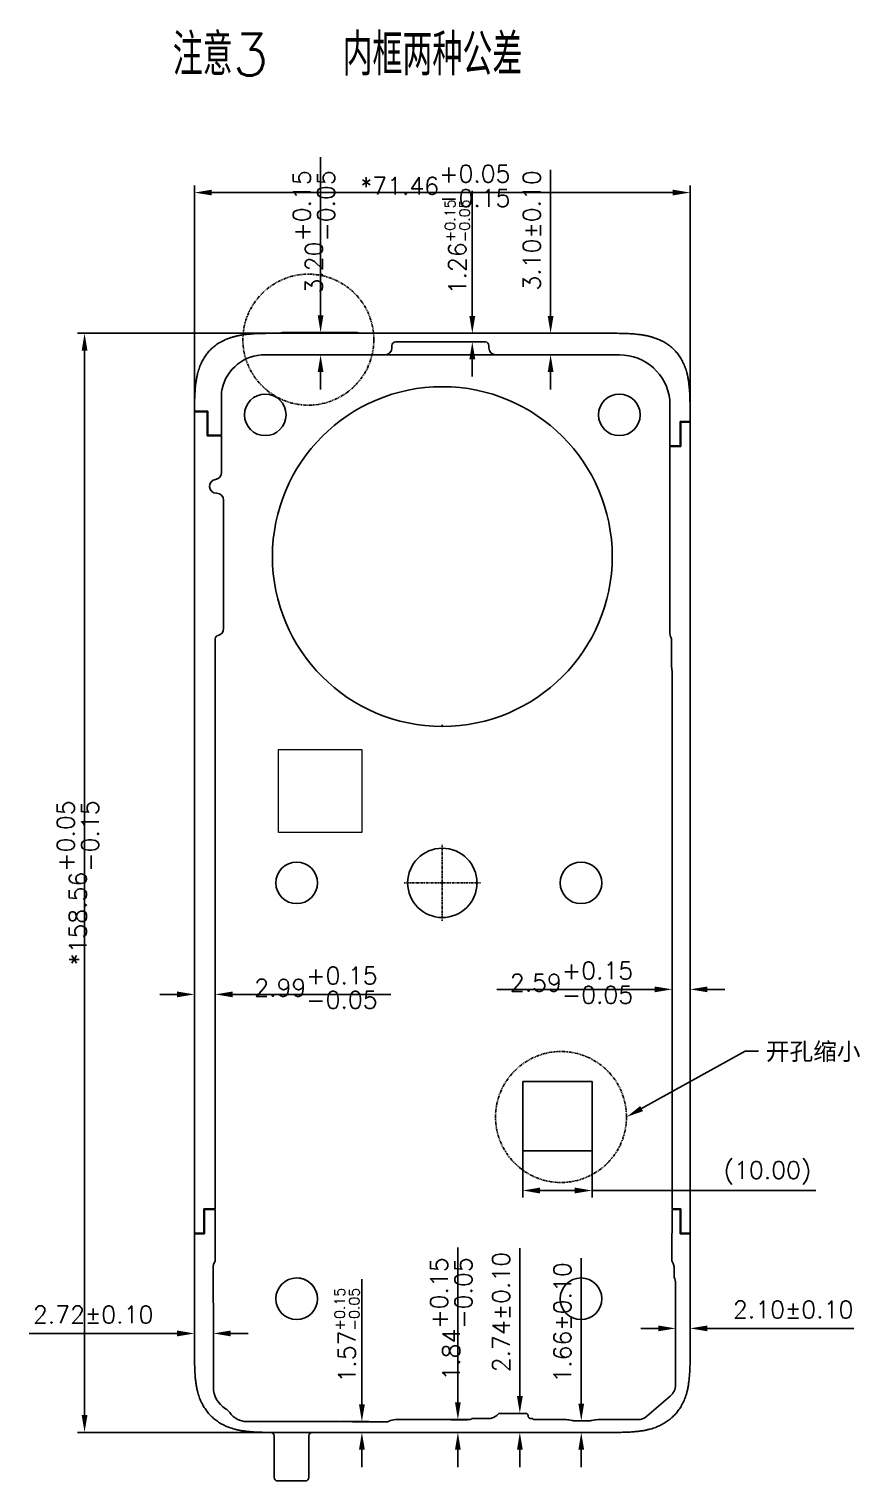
# Model space of a CAD drawing. Header units: inches. Extents: x 21648 to 23685, y -12414 to -11117.
# Drawn here: x 23197.3 to 23317.1, y -11502.9 to -11293.5 of the extents above; entities that cross this region are included whole.
import ezdxf

# ---------------------------------------------------------------- set-up
doc = ezdxf.new("R2010")
doc.units = ezdxf.units.IN
doc.linetypes.add('CENTER', pattern=[0.6, 0.375, -0.075, 0.075, -0.075])
doc.linetypes.add('PHANTOM', pattern=[0.8, 0.45, -0.05, 0.1, -0.05, 0.1, -0.05])
for name, color, linetype in [('DEFAULT_3', 7, 'PHANTOM'), ('QT-AC169-BATT-COCENTERLINE！中心线层', 7, 'Continuous'), ('QT-AC169-BATT-COVER-ADHDIM！尺寸线层', 7, 'Continuous'), ('QT-AC169-BATT-COVER-ADHTEXT！文字层', 7, 'Continuous'), ('QT-AC169-BATT-COVESOLIDLINE！实线层', 7, 'Continuous')]:
    doc.layers.add(name, color=color, linetype=linetype)
doc.styles.get("Standard").update_dxf_attribs({"font": 'txt.shx', "bigfont": 'gbcbig.shx'})
doc.dimstyles.new('DIMSTYLE_5', dxfattribs={"dimtxt": 2.5, "dimasz": 2.5, "dimexe": 1, "dimexo": 0.1, "dimtad": 1, "dimzin": 0, "dimdsep": 46, "dimtxsty": 'Standard', "dimcen": 0.09, "dimadec": 3, "dimazin": 0, "dimtol": 1, "dimtp": 0.1, "dimtm": 0.1, "dimtfac": 1, "dimtofl": 0, "dimtmove": 0, "dimatfit": 3, "dimfxl": 0, "dimtolj": 1, "dimtzin": 0, "dimarcsym": 0})
doc.dimstyles.new('DIMSTYLE_6', dxfattribs={"dimtxt": 2.5, "dimasz": 2.5, "dimexe": 1, "dimexo": 0.1, "dimtad": 1, "dimzin": 0, "dimdsep": 46, "dimtxsty": 'Standard', "dimblk": '_FILLED', "dimblk1": '_FILLED', "dimblk2": '_FILLED', "dimcen": 0.09, "dimadec": 3, "dimazin": 0, "dimtp": 0.05, "dimtm": 0.05, "dimtfac": 1, "dimtofl": 0, "dimtmove": 0, "dimatfit": 3, "dimldrblk": '_FILLED', "dimfxl": 0, "dimtolj": 1, "dimtzin": 0, "dimarcsym": 0})
doc.dimstyles.new('DIMSTYLE_7', dxfattribs={"dimtxt": 2.5, "dimasz": 2.5, "dimexe": 1, "dimexo": 0.1, "dimtad": 1, "dimzin": 0, "dimdsep": 46, "dimtxsty": 'Standard', "dimblk": '_FILLED', "dimblk1": '_FILLED', "dimblk2": '_FILLED', "dimcen": 0.09, "dimadec": 3, "dimazin": 0, "dimtol": 1, "dimtp": 0.15, "dimtm": 0.05, "dimtfac": 0.6, "dimtofl": 0, "dimtmove": 0, "dimatfit": 3, "dimldrblk": '_FILLED', "dimfxl": 0, "dimtolj": 1, "dimtzin": 0, "dimarcsym": 0})

# ---------------------------------------------------------------- blocks, each defined once
blk = doc.blocks.new('*D384')
at = {"layer": 'Defpoints', "color": 0, "linetype": 'Continuous'}
for p in [(23292.65, -11317.07), (23221.19, -11348.93), (23292.65, -11348.93)]:
    blk.add_point(p, dxfattribs=at)
at = {"layer": 'QT-AC169-BATT-COVER-ADHDIM！尺寸线层', "color": 0, "linetype": 'Continuous', "lineweight": -2}
for p, q in [((23221.19, -11348.83), (23221.19, -11316.07)), ((23292.65, -11348.83), (23292.65, -11316.07)), ((23223.69, -11317.07), (23290.15, -11317.07))]:
    blk.add_line(p, q, dxfattribs=at)
at = {"layer": 'QT-AC169-BATT-COVER-ADHDIM！尺寸线层', "color": 0, "linetype": 'Continuous'}
for points in [[(23223.69, -11316.65), (23223.69, -11317.48), (23221.19, -11317.07)], [(23290.15, -11316.65), (23290.15, -11317.48), (23292.65, -11317.07)]]:
    blk.add_solid(points, dxfattribs=at)
at = {"layer": 'QT-AC169-BATT-COVER-ADHDIM！尺寸线层', "color": 0, "linetype": 'Continuous', "insert": (23255.93, -11313.11), "char_height": 2.5, "attachment_point": 2, "line_spacing_factor": 0.9}
blk.add_mtext('\\A1;*71.46\\S+0.05^ -0.15;', dxfattribs=at)
blk = doc.blocks.new('*D385')
at = {"layer": 'Defpoints', "color": 0, "linetype": 'Continuous'}
for p in [(23245.18, -11337.37), (23205.34, -11495.93), (23232.76, -11495.93)]:
    blk.add_point(p, dxfattribs=at)
at = {"layer": 'QT-AC169-BATT-COVER-ADHDIM！尺寸线层', "color": 0, "linetype": 'Continuous', "lineweight": -2}
for p, q in [((23245.08, -11337.37), (23204.34, -11337.37)), ((23205.34, -11339.87), (23205.34, -11493.43)), ((23232.66, -11495.93), (23204.34, -11495.93))]:
    blk.add_line(p, q, dxfattribs=at)
at = {"layer": 'QT-AC169-BATT-COVER-ADHDIM！尺寸线层', "color": 0, "linetype": 'Continuous'}
for points in [[(23204.93, -11339.87), (23205.76, -11339.87), (23205.34, -11337.37)], [(23204.93, -11493.43), (23205.76, -11493.43), (23205.34, -11495.93)]]:
    blk.add_solid(points, dxfattribs=at)
at = {"layer": 'QT-AC169-BATT-COVER-ADHDIM！尺寸线层', "color": 0, "linetype": 'Continuous', "insert": (23201.38, -11416.65), "char_height": 2.5, "attachment_point": 2, "rotation": 90, "line_spacing_factor": 0.9}
blk.add_mtext('\\A1;*158.56\\S+0.05^ -0.15;', dxfattribs=at)
blk = doc.blocks.new('*D386')
at = {"layer": 'Defpoints', "color": 0, "linetype": 'Continuous'}
for p in [(23292.65, -11432.01), (23290.06, -11463.68), (23292.65, -11467.18)]:
    blk.add_point(p, dxfattribs=at)
at = {"layer": 'QT-AC169-BATT-COVER-ADHDIM！尺寸线层', "color": 0, "linetype": 'Continuous', "lineweight": -2}
for p, q in [((23290.06, -11463.58), (23290.06, -11431.01)), ((23292.65, -11467.08), (23292.65, -11431.01)), ((23287.56, -11432.01), (23264.77, -11432.01)), ((23295.15, -11432.01), (23297.65, -11432.01))]:
    blk.add_line(p, q, dxfattribs=at)
at = {"layer": 'QT-AC169-BATT-COVER-ADHDIM！尺寸线层', "color": 0, "linetype": 'Continuous'}
for points in [[(23287.56, -11431.6), (23287.56, -11432.43), (23290.06, -11432.01)], [(23295.15, -11431.6), (23295.15, -11432.43), (23292.65, -11432.01)]]:
    blk.add_solid(points, dxfattribs=at)
at = {"layer": 'QT-AC169-BATT-COVER-ADHDIM！尺寸线层', "color": 0, "linetype": 'Continuous', "insert": (23284.44, -11428.06), "char_height": 2.5, "attachment_point": 3, "line_spacing_factor": 0.9}
blk.add_mtext('\\A1;2.59\\S+0.15^ -0.05;', dxfattribs=at)
blk = doc.blocks.new('*D387')
at = {"layer": 'Defpoints', "color": 0, "linetype": 'Continuous'}
for p in [(23221.19, -11432.74), (23224.18, -11463.68), (23221.19, -11467.18)]:
    blk.add_point(p, dxfattribs=at)
at = {"layer": 'QT-AC169-BATT-COVER-ADHDIM！尺寸线层', "color": 0, "linetype": 'Continuous', "lineweight": -2}
for p, q in [((23221.19, -11467.08), (23221.19, -11431.74)), ((23224.18, -11463.58), (23224.18, -11431.74)), ((23218.69, -11432.74), (23216.19, -11432.74)), ((23226.68, -11432.74), (23249.48, -11432.74))]:
    blk.add_line(p, q, dxfattribs=at)
at = {"layer": 'QT-AC169-BATT-COVER-ADHDIM！尺寸线层', "color": 0, "linetype": 'Continuous'}
for points in [[(23218.69, -11432.32), (23218.69, -11433.15), (23221.19, -11432.74)], [(23226.68, -11432.32), (23226.68, -11433.15), (23224.18, -11432.74)]]:
    blk.add_solid(points, dxfattribs=at)
at = {"layer": 'QT-AC169-BATT-COVER-ADHDIM！尺寸线层', "color": 0, "linetype": 'Continuous', "insert": (23229.81, -11428.78), "char_height": 2.5, "attachment_point": 1, "line_spacing_factor": 0.9}
blk.add_mtext('\\A1;2.99\\S+0.15^ -0.05;', dxfattribs=at)
blk = doc.blocks.new('*D388')
at = {"layer": 'Defpoints', "color": 0, "linetype": 'Continuous'}
for p in [(23259.17, -11494.09), (23260.67, -11494.09), (23281.09, -11495.93)]:
    blk.add_point(p, dxfattribs=at)
at = {"layer": 'QT-AC169-BATT-COVER-ADHDIM！尺寸线层', "color": 0, "linetype": 'Continuous', "lineweight": -2}
for p, q in [((23259.17, -11491.59), (23259.17, -11469.26)), ((23260.57, -11494.09), (23258.17, -11494.09)), ((23280.99, -11495.93), (23258.17, -11495.93)), ((23259.17, -11498.43), (23259.17, -11500.93))]:
    blk.add_line(p, q, dxfattribs=at)
at = {"layer": 'QT-AC169-BATT-COVER-ADHDIM！尺寸线层', "color": 0, "linetype": 'Continuous'}
for points in [[(23258.75, -11491.59), (23259.58, -11491.59), (23259.17, -11494.09)], [(23258.75, -11498.43), (23259.58, -11498.43), (23259.17, -11495.93)]]:
    blk.add_solid(points, dxfattribs=at)
at = {"layer": 'QT-AC169-BATT-COVER-ADHDIM！尺寸线层', "color": 0, "linetype": 'Continuous', "insert": (23255.21, -11488.46), "char_height": 2.5, "attachment_point": 1, "rotation": 90, "line_spacing_factor": 0.9}
blk.add_mtext('\\A1;1.84\\S+0.15^ -0.05;', dxfattribs=at)
blk = doc.blocks.new('*D389')
at = {"layer": 'Defpoints', "color": 0, "linetype": 'Continuous'}
for p in [(23239.37, -11337.27), (23244.64, -11337.27), (23231.36, -11340.47)]:
    blk.add_point(p, dxfattribs=at)
at = {"layer": 'QT-AC169-BATT-COVER-ADHDIM！尺寸线层', "color": 0, "linetype": 'Continuous', "lineweight": -2}
for p, q in [((23239.37, -11334.77), (23239.37, -11311.97)), ((23244.54, -11337.27), (23238.37, -11337.27)), ((23231.46, -11340.47), (23240.37, -11340.47)), ((23239.37, -11342.97), (23239.37, -11345.47))]:
    blk.add_line(p, q, dxfattribs=at)
at = {"layer": 'QT-AC169-BATT-COVER-ADHDIM！尺寸线层', "color": 0, "linetype": 'Continuous'}
for points in [[(23238.96, -11334.77), (23239.79, -11334.77), (23239.37, -11337.27)], [(23238.96, -11342.97), (23239.79, -11342.97), (23239.37, -11340.47)]]:
    blk.add_solid(points, dxfattribs=at)
at = {"layer": 'QT-AC169-BATT-COVER-ADHDIM！尺寸线层', "color": 0, "linetype": 'Continuous', "insert": (23235.42, -11331.64), "char_height": 2.5, "attachment_point": 1, "rotation": 90, "line_spacing_factor": 0.9}
blk.add_mtext('\\A1;3.20\\S+0.15^ -0.05;', dxfattribs=at)
blk = doc.blocks.new('_FILLED')
at = {"color": 0, "linetype": 'ByBlock'}
blk.add_solid([(0, 0), (-1, 0.17), (-1, -0.17)], dxfattribs=at)
blk = doc.blocks.new('*D345')
at = {"layer": 'Defpoints', "color": 0, "linetype": 'Continuous'}
for p in [(23268.52, -11450.28), (23278.52, -11450.28), (23278.52, -11461.03)]:
    blk.add_point(p, dxfattribs=at)
at = {"layer": 'QT-AC169-BATT-COVER-ADHDIM！尺寸线层', "color": 0, "linetype": 'Continuous', "lineweight": -2}
for p, q in [((23268.52, -11450.38), (23268.52, -11462.03)), ((23278.52, -11450.38), (23278.52, -11462.03)), ((23271.02, -11461.03), (23276.02, -11461.03)), ((23278.52, -11461.03), (23310.8, -11461.03))]:
    blk.add_line(p, q, dxfattribs=at)
at = {"layer": 'QT-AC169-BATT-COVER-ADHDIM！尺寸线层', "color": 0, "linetype": 'Continuous', "lineweight": -2, "xscale": 2.5, "yscale": 2.5, "zscale": 2.5, "rotation": 180}
blk.add_blockref('_FILLED', (23268.52, -11461.03), dxfattribs=at)
at = {"layer": 'QT-AC169-BATT-COVER-ADHDIM！尺寸线层', "color": 0, "linetype": 'Continuous', "lineweight": -2, "xscale": 2.5, "yscale": 2.5, "zscale": 2.5}
blk.add_blockref('_FILLED', (23278.52, -11461.03), dxfattribs=at)
at = {"layer": 'QT-AC169-BATT-COVER-ADHDIM！尺寸线层', "color": 0, "linetype": 'Continuous', "insert": (23303.81, -11458.5), "char_height": 2.5, "attachment_point": 5}
blk.add_mtext('\\A1;(10.00)', dxfattribs=at)
blk = doc.blocks.new('*D346')
at = {"layer": 'Defpoints', "color": 0, "linetype": 'Continuous'}
for p in [(23268.99, -11493.19), (23268.1, -11495.93), (23281.09, -11495.93)]:
    blk.add_point(p, dxfattribs=at)
at = {"layer": 'QT-AC169-BATT-COVER-ADHDIM！尺寸线层', "color": 0, "linetype": 'Continuous', "lineweight": -2}
for p, q in [((23268.1, -11490.69), (23268.1, -11469.33)), ((23268.89, -11493.19), (23267.1, -11493.19)), ((23280.99, -11495.93), (23267.1, -11495.93)), ((23268.1, -11498.43), (23268.1, -11500.93))]:
    blk.add_line(p, q, dxfattribs=at)
at = {"layer": 'QT-AC169-BATT-COVER-ADHDIM！尺寸线层', "color": 0, "linetype": 'Continuous'}
for points in [[(23267.69, -11490.69), (23268.52, -11490.69), (23268.1, -11493.19)], [(23267.69, -11498.43), (23268.52, -11498.43), (23268.1, -11495.93)]]:
    blk.add_solid(points, dxfattribs=at)
at = {"layer": 'QT-AC169-BATT-COVER-ADHDIM！尺寸线层', "color": 0, "linetype": 'Continuous', "insert": (23264.15, -11487.25), "char_height": 2.5, "attachment_point": 1, "rotation": 90, "line_spacing_factor": 0.9}
blk.add_mtext('\\A1;2.74±0.10', dxfattribs=at)
blk = doc.blocks.new('*D347')
at = {"layer": 'Defpoints', "color": 0, "linetype": 'Continuous'}
for p in [(23242.13, -11494.36), (23232.76, -11495.93), (23245.33, -11495.93)]:
    blk.add_point(p, dxfattribs=at)
at = {"layer": 'QT-AC169-BATT-COVER-ADHDIM！尺寸线层', "color": 0, "linetype": 'Continuous', "lineweight": -2}
for p, q in [((23245.33, -11491.86), (23245.33, -11473.82)), ((23242.23, -11494.36), (23246.33, -11494.36)), ((23232.86, -11495.93), (23246.33, -11495.93)), ((23245.33, -11498.43), (23245.33, -11500.93))]:
    blk.add_line(p, q, dxfattribs=at)
at = {"layer": 'QT-AC169-BATT-COVER-ADHDIM！尺寸线层', "color": 0, "linetype": 'Continuous', "lineweight": -2, "xscale": 2.5, "yscale": 2.5, "zscale": 2.5}
for p, rotation in [((23245.33, -11494.36), 270), ((23245.33, -11495.93), 90)]:
    blk.add_blockref('_FILLED', p, dxfattribs=dict(at, rotation=rotation))
at = {"layer": 'QT-AC169-BATT-COVER-ADHDIM！尺寸线层', "color": 0, "linetype": 'Continuous', "insert": (23241.38, -11488.73), "char_height": 2.5, "attachment_point": 1, "rotation": 90, "line_spacing_factor": 0.9}
blk.add_mtext('\\A1;1.57{\\H1.500000;\\S+0.15^ -0.05;}', dxfattribs=at)
blk = doc.blocks.new('*D348')
at = {"layer": 'Defpoints', "color": 0, "linetype": 'Continuous'}
for p in [(23290.56, -11474.45), (23292.65, -11480.92), (23292.65, -11484.37)]:
    blk.add_point(p, dxfattribs=at)
at = {"layer": 'QT-AC169-BATT-COVER-ADHDIM！尺寸线层', "color": 0, "linetype": 'Continuous', "lineweight": -2}
for p, q in [((23290.56, -11474.55), (23290.56, -11481.92)), ((23292.65, -11484.27), (23292.65, -11479.92)), ((23288.06, -11480.92), (23285.56, -11480.92)), ((23295.15, -11480.92), (23316.27, -11480.92))]:
    blk.add_line(p, q, dxfattribs=at)
at = {"layer": 'QT-AC169-BATT-COVER-ADHDIM！尺寸线层', "color": 0, "linetype": 'Continuous'}
for points in [[(23288.06, -11480.5), (23288.06, -11481.34), (23290.56, -11480.92)], [(23295.15, -11480.5), (23295.15, -11481.34), (23292.65, -11480.92)]]:
    blk.add_solid(points, dxfattribs=at)
at = {"layer": 'QT-AC169-BATT-COVER-ADHDIM！尺寸线层', "color": 0, "linetype": 'Continuous', "insert": (23298.83, -11476.96), "char_height": 2.5, "attachment_point": 1, "line_spacing_factor": 0.9}
blk.add_mtext('\\A1;2.10±0.10', dxfattribs=at)
blk = doc.blocks.new('*D349')
at = {"layer": 'Defpoints', "color": 0, "linetype": 'Continuous'}
for p in [(23223.92, -11479.53), (23221.19, -11481.65), (23221.19, -11484.37)]:
    blk.add_point(p, dxfattribs=at)
at = {"layer": 'QT-AC169-BATT-COVER-ADHDIM！尺寸线层', "color": 0, "linetype": 'Continuous', "lineweight": -2}
for p, q in [((23223.92, -11479.63), (23223.92, -11482.65)), ((23218.69, -11481.65), (23197.34, -11481.65)), ((23221.19, -11484.27), (23221.19, -11480.65)), ((23226.42, -11481.65), (23228.92, -11481.65))]:
    blk.add_line(p, q, dxfattribs=at)
at = {"layer": 'QT-AC169-BATT-COVER-ADHDIM！尺寸线层', "color": 0, "linetype": 'Continuous'}
for points in [[(23218.69, -11481.23), (23218.69, -11482.07), (23221.19, -11481.65)], [(23226.42, -11481.23), (23226.42, -11482.07), (23223.92, -11481.65)]]:
    blk.add_solid(points, dxfattribs=at)
at = {"layer": 'QT-AC169-BATT-COVER-ADHDIM！尺寸线层', "color": 0, "linetype": 'Continuous', "insert": (23215.26, -11477.69), "char_height": 2.5, "attachment_point": 3, "line_spacing_factor": 0.9}
blk.add_mtext('\\A1;2.72±0.10', dxfattribs=at)
blk = doc.blocks.new('*D350')
at = {"layer": 'Defpoints', "color": 0, "linetype": 'Continuous'}
for p in [(23276.13, -11494.27), (23276.96, -11495.93), (23281.09, -11495.93)]:
    blk.add_point(p, dxfattribs=at)
at = {"layer": 'QT-AC169-BATT-COVER-ADHDIM！尺寸线层', "color": 0, "linetype": 'Continuous', "lineweight": -2}
for p, q in [((23276.96, -11491.77), (23276.96, -11470.77)), ((23276.23, -11494.27), (23277.96, -11494.27)), ((23280.99, -11495.93), (23275.96, -11495.93)), ((23276.96, -11498.43), (23276.96, -11500.93))]:
    blk.add_line(p, q, dxfattribs=at)
at = {"layer": 'QT-AC169-BATT-COVER-ADHDIM！尺寸线层', "color": 0, "linetype": 'Continuous'}
for points in [[(23276.54, -11491.77), (23277.37, -11491.77), (23276.96, -11494.27)], [(23276.54, -11498.43), (23277.37, -11498.43), (23276.96, -11495.93)]]:
    blk.add_solid(points, dxfattribs=at)
at = {"layer": 'QT-AC169-BATT-COVER-ADHDIM！尺寸线层', "color": 0, "linetype": 'Continuous', "insert": (23273, -11471.39), "char_height": 2.5, "attachment_point": 3, "rotation": 90, "line_spacing_factor": 0.9}
blk.add_mtext('\\A1;1.66±0.10', dxfattribs=at)
blk = doc.blocks.new('*D351')
at = {"layer": 'Defpoints', "color": 0, "linetype": 'Continuous'}
for p in [(23272.54, -11337.37), (23281.09, -11337.37), (23248.66, -11340.47)]:
    blk.add_point(p, dxfattribs=at)
at = {"layer": 'QT-AC169-BATT-COVER-ADHDIM！尺寸线层', "color": 0, "linetype": 'Continuous', "lineweight": -2}
for p, q in [((23272.54, -11334.87), (23272.54, -11313.77)), ((23280.99, -11337.37), (23271.54, -11337.37)), ((23248.76, -11340.47), (23273.54, -11340.47)), ((23272.54, -11342.97), (23272.54, -11345.47))]:
    blk.add_line(p, q, dxfattribs=at)
at = {"layer": 'QT-AC169-BATT-COVER-ADHDIM！尺寸线层', "color": 0, "linetype": 'Continuous'}
for points in [[(23272.12, -11334.87), (23272.96, -11334.87), (23272.54, -11337.37)], [(23272.12, -11342.97), (23272.96, -11342.97), (23272.54, -11340.47)]]:
    blk.add_solid(points, dxfattribs=at)
at = {"layer": 'QT-AC169-BATT-COVER-ADHDIM！尺寸线层', "color": 0, "linetype": 'Continuous', "insert": (23268.58, -11331.21), "char_height": 2.5, "attachment_point": 1, "rotation": 90, "line_spacing_factor": 0.9}
blk.add_mtext('\\A1;3.10±0.10', dxfattribs=at)
blk = doc.blocks.new('*D352')
at = {"layer": 'Defpoints', "color": 0, "linetype": 'Continuous'}
for p in [(23247.73, -11337.37), (23261.25, -11337.37), (23256.65, -11338.62)]:
    blk.add_point(p, dxfattribs=at)
at = {"layer": 'QT-AC169-BATT-COVER-ADHDIM！尺寸线层', "color": 0, "linetype": 'Continuous', "lineweight": -2}
for p, q in [((23261.25, -11334.87), (23261.25, -11316.83)), ((23247.83, -11337.37), (23262.25, -11337.37)), ((23256.75, -11338.62), (23262.25, -11338.62)), ((23261.25, -11341.12), (23261.25, -11343.62))]:
    blk.add_line(p, q, dxfattribs=at)
at = {"layer": 'QT-AC169-BATT-COVER-ADHDIM！尺寸线层', "color": 0, "linetype": 'Continuous', "lineweight": -2, "xscale": 2.5, "yscale": 2.5, "zscale": 2.5}
for p, rotation in [((23261.25, -11337.37), 270), ((23261.25, -11338.62), 90)]:
    blk.add_blockref('_FILLED', p, dxfattribs=dict(at, rotation=rotation))
at = {"layer": 'QT-AC169-BATT-COVER-ADHDIM！尺寸线层', "color": 0, "linetype": 'Continuous', "insert": (23257.29, -11331.74), "char_height": 2.5, "attachment_point": 1, "rotation": 90, "line_spacing_factor": 0.9}
blk.add_mtext('\\A1;1.26{\\H1.500000;\\S+0.15^ -0.05;}', dxfattribs=at)

msp = doc.modelspace()

# ---------------------------------------------------------------- linework, layer by layer
at = {"color": 6, "lineweight": 18}
msp.add_lwpolyline([(23245.327, -11409.3973), (23233.327, -11409.3973), (23233.327, -11397.3973), (23245.327, -11397.3973)], close=True, dxfattribs=at)
at = {"color": 6}
msp.add_circle((23276.9241, -11476.6489), 3, dxfattribs=at)
at = {"color": 6, "linetype": 'Continuous'}
msp.add_arc((23235.9241, -11476.6489), 3, 10.632522, 90, dxfattribs=at)
at = {"layer": 'DEFAULT_3', "color": 3, "linetype": 'PHANTOM'}
for centre in [(23237.6092, -11338.2873), (23274.0379, -11450.4231)]:
    msp.add_circle(centre, 9.441, dxfattribs=at)
at = {"layer": 'QT-AC169-BATT-COCENTERLINE！中心线层', "color": 6, "linetype": 'CENTER'}
for q in [(23256.9241, -11411.1489), (23251.4241, -11416.6489), (23256.9241, -11422.1489), (23262.4241, -11416.6489)]:
    msp.add_line((23256.9241, -11416.6489), q, dxfattribs=at)
at = {"layer": 'QT-AC169-BATT-COVER-ADHTEXT！文字层', "color": 3, "linetype": 'Continuous'}
msp.add_lwpolyline([(23285.6645, -11449.2093), (23300.589, -11440.9207), (23302.5285, -11440.9207)], dxfattribs=at)
at = {"layer": 'QT-AC169-BATT-COVESOLIDLINE！实线层', "color": 7, "linetype": 'Continuous'}
for p, q in [((23233.2876, -11337.3687), (23232.7581, -11337.3687)), ((23244.6381, -11337.2687), (23233.8261, -11337.2687)), ((23245.1766, -11337.3687), (23281.0901, -11337.3687)), ((23249.6619, -11339.1239), (23249.6619, -11339.4679)), ((23250.1619, -11338.6239), (23263.1361, -11338.6239)), ((23263.6361, -11339.4689), (23263.6361, -11339.1239)), ((23231.3559, -11340.4679), (23248.6619, -11340.4679)), ((23264.6361, -11340.4689), (23282.4491, -11340.4689)), ((23225.1093, -11352.0829), (23225.1093, -11345.83)), ((23289.7391, -11347.1333), (23289.7391, -11353.5829)), ((23221.1939, -11348.9329), (23221.1941, -11348.6829)), ((23221.1939, -11467.1829), (23221.1939, -11348.9329)), ((23223.0241, -11348.6829), (23221.1941, -11348.6829)), ((23223.1241, -11348.5829), (23221.1942, -11348.5829)), ((23223.0241, -11348.6829), (23223.0241, -11352.1829)), ((23223.1241, -11352.0829), (23223.1241, -11348.5829)), ((23291.2241, -11350.0829), (23291.2241, -11353.5829)), ((23291.2241, -11350.0829), (23292.6542, -11350.0829)), ((23291.3241, -11353.6829), (23291.3241, -11350.1829)), ((23291.3241, -11350.1829), (23292.6542, -11350.1829)), ((23292.6542, -11348.9329), (23292.6542, -11350.0829)), ((23292.6542, -11350.1829), (23292.6542, -11467.1829)), ((23223.0241, -11352.1829), (23225.1093, -11352.1829)), ((23225.1093, -11352.0829), (23223.1241, -11352.0829)), ((23225.1093, -11357.4535), (23225.1093, -11352.1829)), ((23291.2241, -11353.5829), (23289.7391, -11353.5829)), ((23289.7391, -11353.6829), (23289.7391, -11380.5068)), ((23289.7391, -11353.6829), (23291.3241, -11353.6829)), ((23224.3743, -11360.4439), (23224.3943, -11360.4439)), ((23225.3943, -11379.9719), (23225.3943, -11361.4439)), ((23224.1841, -11463.6829), (23224.1841, -11381.4436)), ((23289.9641, -11381.5629), (23289.9641, -11385.0443)), ((23289.982, -11385.4547), (23290.0439, -11386.1628)), ((23290.0641, -11386.6239), (23290.0641, -11463.6829)), ((23224.1841, -11463.6829), (23222.5241, -11463.6829)), ((23222.5241, -11463.6829), (23222.5241, -11467.1829)), ((23222.6241, -11463.7829), (23224.1841, -11463.7829)), ((23222.6241, -11467.2829), (23222.6241, -11463.7829)), ((23224.1841, -11471.1829), (23224.1841, -11463.7829)), ((23291.3241, -11463.6829), (23290.0641, -11463.6829)), ((23290.0641, -11463.7829), (23291.2241, -11463.7829)), ((23290.0641, -11463.7829), (23290.0641, -11466.4038)), ((23291.2241, -11463.7829), (23291.2241, -11467.2829)), ((23291.3241, -11467.1829), (23291.3241, -11463.6829)), ((23222.5241, -11467.1829), (23221.1939, -11467.1829)), ((23222.6241, -11467.2829), (23221.1939, -11467.2829)), ((23221.1939, -11484.3657), (23221.1939, -11467.2829)), ((23290.0641, -11466.4038), (23290.0361, -11467.9983)), ((23291.2241, -11467.2829), (23292.6542, -11467.2829)), ((23291.3241, -11467.1829), (23292.6542, -11467.1829)), ((23292.6542, -11467.2829), (23292.6542, -11484.3657)), ((23290.0361, -11467.9983), (23290.0361, -11471.1552)), ((23224.0034, -11471.5786), (23224.1427, -11471.3374)), ((23290.0947, -11471.3742), (23290.2072, -11471.5689)), ((23223.8841, -11474.9655), (23223.8841, -11472.0241)), ((23290.3361, -11472.0499), (23290.3361, -11473.5344)), ((23290.3361, -11473.5344), (23290.3416, -11473.5453)), ((23223.8841, -11474.9655), (23223.9151, -11479.5259)), ((23290.5569, -11489.0882), (23290.5569, -11474.4481)), ((23223.9151, -11489.3949), (23223.9151, -11479.5259)), ((23286.4151, -11493.5949), (23289.7608, -11490.6853)), ((23242.132, -11494.3569), (23228.7363, -11494.3569)), ((23242.132, -11494.3569), (23243.9541, -11494.3967)), ((23243.9541, -11494.3967), (23248.9264, -11494.3967)), ((23250.1597, -11494.0858), (23260.6748, -11494.0858)), ((23261.3458, -11493.8992), (23263.9356, -11493.8992)), ((23265.2077, -11493.1883), (23268.987, -11493.1883)), ((23269.287, -11493.4883), (23269.287, -11493.5171)), ((23269.6882, -11493.9183), (23269.8257, -11493.9183)), ((23270.2415, -11494.0858), (23274.7808, -11494.0858)), ((23277.9817, -11494.2719), (23276.1324, -11494.2719)), ((23285.1026, -11494.0858), (23279.3333, -11494.0858)), ((23281.0901, -11495.9299), (23232.7581, -11495.9299))]:
    msp.add_line(p, q, dxfattribs=at)
at = {"layer": 'QT-AC169-BATT-COVESOLIDLINE！实线层', "color": 6, "linetype": 'Continuous'}
for p, q in [((23221.1941, -11348.6829), (23221.1942, -11348.5829)), ((23292.6542, -11350.0829), (23292.6542, -11350.1829)), ((23278.5241, -11445.2829), (23268.5241, -11445.2829)), ((23268.5241, -11445.2829), (23268.5241, -11455.2829)), ((23278.5241, -11455.2829), (23278.5241, -11445.2829)), ((23268.5241, -11455.2829), (23278.5241, -11455.2829)), ((23221.1939, -11467.2829), (23221.1939, -11467.1829)), ((23292.6542, -11467.1829), (23292.6542, -11467.2829)), ((23232.6741, -11502.4299), (23232.6741, -11496.4288)), ((23237.6741, -11496.4299), (23237.6741, -11502.4299)), ((23237.1741, -11502.9299), (23233.1741, -11502.9299))]:
    msp.add_line(p, q, dxfattribs=at)
at = {"layer": 'QT-AC169-BATT-COVESOLIDLINE！实线层', "color": 4, "linetype": 'Continuous'}
msp.add_line((23256.9661, -11394.0726), (23256.8897, -11393.8438), dxfattribs=at)
at = {"layer": 'QT-AC169-BATT-COVESOLIDLINE！实线层', "color": 6, "linetype": 'Continuous'}
for centre, radius in [((23256.9241, -11369.5729), 24.5), ((23231.3991, -11349.1329), 3), ((23282.4491, -11349.1329), 3), ((23256.9241, -11416.6489), 5), ((23235.9241, -11416.6489), 3), ((23276.9241, -11416.6489), 3), ((23235.9241, -11476.6489), 3)]:
    msp.add_circle(centre, radius, dxfattribs=at)
at = {"layer": 'QT-AC169-BATT-COVESOLIDLINE！实线层', "color": 7, "linetype": 'Continuous'}
for centre, radius, start, end in [((23233.2876, -11336.8687), 0.5, 270, 291.03947), ((23233.8261, -11338.2687), 1, 90, 111.03947), ((23244.6381, -11338.2687), 1, 68.96053, 90), ((23245.1766, -11336.8687), 0.5, 248.96053, 270), ((23248.6619, -11339.4679), 1, 270, 0), ((23250.1619, -11339.1239), 0.5, 90, 180), ((23263.1361, -11339.1239), 0.5, 0, 90), ((23264.6361, -11339.4689), 1, 180, 270), ((23231.3559, -11346.8309), 6.363, 90, 166.738009), ((23282.4491, -11347.7934), 7.3245, 5.991291, 90), ((23227.1093, -11345.83), 2, 166.738009, 180), ((23288.7391, -11347.1333), 1, 0, 5.991291), ((23224.3743, -11359.4399), 1.004, 97.598794, 270), ((23224.1093, -11357.4535), 1, 277.598794, 0), ((23224.3943, -11361.4439), 1, 0, 90), ((23224.6841, -11381.4436), 0.5, 101.138635, 180), ((23224.3943, -11379.9719), 1, 281.138635, 0), ((23291.7391, -11380.5068), 2, 180, 204.054412), ((23289.3731, -11381.5629), 0.5909, 0, 24.054412), ((23294.6731, -11385.0443), 4.709, 180, 185), ((23284.7731, -11386.6239), 5.291, 0, 5), ((23224.7751, -11472.0241), 0.891, 150, 180), ((23223.8751, -11471.1829), 0.309, 330, 0), ((23290.4741, -11471.1552), 0.438, 180, 210), ((23289.3741, -11472.0499), 0.962, 0, 30), ((23288.5569, -11474.4481), 2, 0, 26.832), ((23227.5525, -11489.3949), 3.6374, 180, 238.86017), ((23288.5569, -11489.0882), 2, 307.008069, 0), ((23224.6372, -11494.22), 2, 34.933537, 58.86017), ((23228.7363, -11491.3569), 3, 214.933537, 270), ((23248.9265, -11493.7955), 0.6012, 269.996457, 298.300068), ((23250.1597, -11496.0858), 2, 90, 118.300864), ((23260.6748, -11493.0858), 1, 270, 301.071689), ((23261.3458, -11494.1992), 0.3, 90, 121.071689), ((23263.9356, -11493.5992), 0.3, 270, 289.002307), ((23263.2241, -11491.5329), 2.4854, 289.002307, 315.410642), ((23265.2077, -11493.4883), 0.3, 90, 135.410642), ((23268.987, -11493.4883), 0.3, 0, 90), ((23269.8257, -11494.2183), 0.3, 46.133358, 90), ((23270.2415, -11493.7858), 0.3, 226.133358, 270), ((23274.7808, -11497.0858), 3, 74.316848, 90), ((23276.1324, -11492.2719), 2, 254.316848, 270), ((23277.9817, -11492.2719), 2, 270, 285.683153), ((23279.3333, -11497.0858), 3, 90, 105.683152), ((23285.1026, -11492.0858), 2, 270, 311.011773)]:
    msp.add_arc(centre, radius, start, end, dxfattribs=at)
at = {"layer": 'QT-AC169-BATT-COVESOLIDLINE！实线层', "color": 6, "linetype": 'Continuous'}
for centre, start, end in [((23232.1741, -11496.4288), 0, 89.757598), ((23238.1741, -11496.4299), 90, 180), ((23233.1741, -11502.4299), 180, 270), ((23237.1741, -11502.4299), 270, 0)]:
    msp.add_arc(centre, 0.5, start, end, dxfattribs=at)
at = {"layer": 'QT-AC169-BATT-COVESOLIDLINE！实线层', "color": 7, "linetype": 'Continuous'}
for points, knots in [([(23221.1942, -11348.5829), (23221.1948, -11348.3419), (23221.1978, -11347.7431), (23221.214, -11346.8848), (23221.2511, -11346.0107), (23221.3048, -11345.2479), (23221.3754, -11344.5822), (23221.4602, -11344.0102), (23221.5564, -11343.5124), (23221.6638, -11343.0666), (23221.7813, -11342.6624), (23221.9113, -11342.2839), (23222.057, -11341.9184), (23222.2169, -11341.568), (23222.3893, -11341.2346), (23222.5726, -11340.9195), (23222.7652, -11340.6233), (23222.9659, -11340.3465), (23223.1737, -11340.0888), (23223.3872, -11339.8502), (23223.6068, -11339.629), (23223.8413, -11339.4162), (23224.0964, -11339.2076), (23224.3712, -11339.0055), (23224.6666, -11338.8103), (23224.9827, -11338.6235), (23225.3194, -11338.4463), (23225.6759, -11338.2804), (23226.0511, -11338.1275), (23226.4419, -11337.9897), (23226.8567, -11337.8651), (23227.3097, -11337.7516), (23227.8098, -11337.6502), (23228.3774, -11337.5607), (23229.0359, -11337.4852), (23229.7948, -11337.4272), (23230.666, -11337.3883), (23231.6404, -11337.37), (23232.3935, -11337.3687), (23232.7581, -11337.3687)], [0, 0, 0, 0, 0.01835645, 0.04562432, 0.0728922, 0.10016007, 0.12742795, 0.15469583, 0.1819637, 0.20923158, 0.23649946, 0.26376733, 0.29103521, 0.31830309, 0.34557096, 0.37283884, 0.40010672, 0.42737459, 0.45464247, 0.48191035, 0.50917822, 0.5364461, 0.56371398, 0.59098185, 0.61824973, 0.64551761, 0.67278548, 0.70005336, 0.72732123, 0.75458911, 0.78185699, 0.80912486, 0.83639274, 0.86366062, 0.89092849, 0.91819637, 0.94546425, 0.97273212, 1, 1, 1, 1]), ([(23269.287, -11493.5171), (23269.2867, -11493.5382), (23269.2895, -11493.5828), (23269.3056, -11493.6507), (23269.3348, -11493.7172), (23269.3761, -11493.7776), (23269.428, -11493.8295), (23269.4885, -11493.8707), (23269.5549, -11493.8999), (23269.6228, -11493.9159), (23269.6672, -11493.9186), (23269.6882, -11493.9183)], [0, 0, 0, 0, 0.1065871, 0.22118737, 0.33364605, 0.44487411, 0.55574104, 0.66690944, 0.77953175, 0.8940617, 1, 1, 1, 1])]:
    msp.add_open_spline(points, degree=3, knots=knots, dxfattribs=at)
for points in [[(23281.0901, -11337.3687), (23281.4449, -11337.3687), (23282.1735, -11337.3699), (23283.1421, -11337.3871), (23284.0204, -11337.4253), (23284.7832, -11337.4825), (23285.4459, -11337.5574), (23286.0169, -11337.6464), (23286.5193, -11337.7473), (23286.9741, -11337.8603), (23287.3903, -11337.9845), (23287.7818, -11338.1218), (23288.1577, -11338.2741), (23288.5151, -11338.4396), (23288.8526, -11338.6164), (23289.1696, -11338.8029), (23289.4659, -11338.9978), (23289.7415, -11339.1997), (23289.9974, -11339.4082), (23290.2327, -11339.6208), (23290.4528, -11339.8416), (23290.6665, -11340.0795), (23290.8745, -11340.3365), (23291.0755, -11340.6127), (23291.2686, -11340.9081), (23291.4522, -11341.2226), (23291.6251, -11341.5554), (23291.7855, -11341.9053), (23291.9318, -11342.2704), (23292.0623, -11342.6484), (23292.1803, -11343.0514), (23292.2881, -11343.4957), (23292.3847, -11343.9913), (23292.47, -11344.5605), (23292.5411, -11345.2227), (23292.5954, -11345.9826), (23292.6331, -11346.8511), (23292.6521, -11347.8191), (23292.6542, -11348.57), (23292.6542, -11348.9329)], [(23232.7581, -11495.9299), (23232.4064, -11495.9299), (23231.6833, -11495.9281), (23230.7275, -11495.9098), (23229.8606, -11495.872), (23229.1059, -11495.8167), (23228.4481, -11495.7445), (23227.8836, -11495.6583), (23227.3917, -11495.561), (23226.9499, -11495.4524), (23226.5485, -11495.3336), (23226.1731, -11495.2026), (23225.8093, -11495.0555), (23225.4572, -11494.8927), (23225.1198, -11494.7161), (23224.7984, -11494.5272), (23224.4943, -11494.3274), (23224.2082, -11494.1183), (23223.9402, -11493.9009), (23223.6912, -11493.6769), (23223.4585, -11493.4449), (23223.2344, -11493.1973), (23223.0167, -11492.9309), (23222.8075, -11492.6465), (23222.6076, -11492.3442), (23222.4185, -11492.0247), (23222.2417, -11491.6891), (23222.0784, -11491.3386), (23221.9306, -11490.9759), (23221.7988, -11490.6017), (23221.6793, -11490.2021), (23221.5698, -11489.7614), (23221.4714, -11489.271), (23221.3841, -11488.7089), (23221.3105, -11488.0539), (23221.2539, -11487.3011), (23221.2149, -11486.4383), (23221.1957, -11485.4744), (23221.1939, -11484.7271), (23221.1939, -11484.3657)], [(23292.6542, -11484.3657), (23292.6542, -11484.7184), (23292.6525, -11485.4438), (23292.6343, -11486.4025), (23292.596, -11487.2715), (23292.54, -11488.0276), (23292.4671, -11488.6864), (23292.3802, -11489.2516), (23292.2822, -11489.7442), (23292.173, -11490.1865), (23292.0539, -11490.5875), (23291.9227, -11490.9623), (23291.7755, -11491.3253), (23291.6128, -11491.6763), (23291.4364, -11492.0125), (23291.2477, -11492.3326), (23291.0482, -11492.6356), (23290.8393, -11492.9206), (23290.622, -11493.1878), (23290.3981, -11493.4361), (23290.1658, -11493.6685), (23289.9175, -11493.8927), (23289.6502, -11494.1104), (23289.3648, -11494.3198), (23289.0614, -11494.52), (23288.7406, -11494.7093), (23288.4037, -11494.8864), (23288.0522, -11495.0497), (23287.6887, -11495.1974), (23287.3139, -11495.329), (23286.9139, -11495.4482), (23286.4736, -11495.5572), (23285.9839, -11495.6549), (23285.4226, -11495.7415), (23284.7686, -11495.8143), (23284.0171, -11495.8702), (23283.1564, -11495.9087), (23282.1957, -11495.9279), (23281.4504, -11495.9299), (23281.0901, -11495.9299)]]:
    msp.add_open_spline(points, degree=3, dxfattribs=at)

# ---------------------------------------------------------------- block references
at = {"layer": 'QT-AC169-BATT-COVER-ADHTEXT！文字层', "color": 3, "linetype": 'Continuous', "xscale": 2.499999999998991, "yscale": 2.5, "zscale": 2.500000000000129, "rotation": 209.0464273318288}
msp.add_blockref('_FILLED', (23283.479, -11450.4231), dxfattribs=at)

# ---------------------------------------------------------------- texts
at = {"color": 1, "insert": (23218.0594, -11294.1664), "char_height": 6, "width": 84.325991, "attachment_point": 1}
msp.add_mtext('注意3  内框两种公差', dxfattribs=at)
at = {"layer": 'QT-AC169-BATT-COVER-ADHTEXT！文字层', "color": 3, "linetype": 'Continuous', "insert": (23317.2222, -11439.7062), "char_height": 2.5, "width": 31.142578, "attachment_point": 3, "line_spacing_factor": 0.9}
msp.add_mtext('{\\fSimSun|b0|i0|c134|p2;开孔缩小}', dxfattribs=at)

# ---------------------------------------------------------------- dimensions: what is measured, and where the dimension line sits
at = {"layer": 'QT-AC169-BATT-COVER-ADHDIM！尺寸线层', "color": 3, "linetype": 'Continuous'}
for base, p1, p2, angle, picture, middle in [((23239.3747, -11337.2687), (23231.3559, -11340.4679), (23244.6381, -11337.2687), 90, '*D389', (23239.3747, -11322.1199)), ((23221.1939, -11432.7363), (23224.1841, -11463.6829), (23221.1939, -11467.1829), 180, '*D387', (23239.3329, -11432.7363)), ((23259.1677, -11494.0858), (23281.0901, -11495.9299), (23260.6748, -11494.0858), 90, '*D388', (23259.1677, -11479.175))]:
    dim = msp.add_linear_dim(base=base, p1=p1, p2=p2, angle=angle, dimstyle='DIMSTYLE_5', override={"dimtp": 0.15, "dimtm": 0.05}, dxfattribs=at)
    dim.commit()
    dim.dimension.update_dxf_attribs({"geometry": picture, "text_midpoint": middle, "dimtype": 160})
for base, p1, p2, angle, dimstyle, picture, middle in [((23261.2496, -11337.3687), (23256.649, -11338.6239), (23247.7297, -11337.3687), 90, 'DIMSTYLE_7', '*D352', (23261.2496, -11324.6009)), ((23272.5403, -11337.3683), (23248.6619, -11340.4675), (23281.0901, -11337.3683), 90, 'DIMSTYLE_5', '*D351', (23272.5403, -11322.8005)), ((23245.3349, -11495.9295), (23242.132, -11494.3565), (23232.7581, -11495.9295), 270, 'DIMSTYLE_7', '*D347', (23245.3349, -11481.5886)), ((23268.1034, -11495.9295), (23268.987, -11493.1879), (23281.0901, -11495.9295), 270, 'DIMSTYLE_5', '*D346', (23268.1034, -11478.6058)), ((23276.9572, -11495.9295), (23276.1324, -11494.2715), (23281.0901, -11495.9295), 270, 'DIMSTYLE_5', '*D350', (23276.9572, -11479.8036)), ((23221.1939, -11481.6514), (23223.9151, -11479.5255), (23221.1939, -11484.3653), 180, 'DIMSTYLE_5', '*D349', (23206.6117, -11481.6514))]:
    dim = msp.add_linear_dim(base=base, p1=p1, p2=p2, angle=angle, dimstyle=dimstyle, dxfattribs=at)
    dim.commit()
    dim.dimension.update_dxf_attribs({"geometry": picture, "text_midpoint": middle, "dimtype": 160})
dim = msp.add_linear_dim(base=(23292.6542, -11317.0657), p1=(23221.1939, -11348.9329), p2=(23292.6542, -11348.9329), text='*<>', dimstyle='DIMSTYLE_5', override={"dimtp": 0.05, "dimtm": 0.15}, dxfattribs=at)
dim.commit()
dim.dimension.update_dxf_attribs({"geometry": '*D384', "text_midpoint": (23255.9322, -11317.0657), "dimtype": 160})
dim = msp.add_linear_dim(base=(23205.3422, -11495.9299), p1=(23245.1766, -11337.3687), p2=(23232.7581, -11495.9299), angle=270, text='*<>', dimstyle='DIMSTYLE_5', override={"dimtp": 0.05, "dimtm": 0.15}, dxfattribs=at)
dim.commit()
dim.dimension.update_dxf_attribs({"geometry": '*D385', "text_midpoint": (23205.3422, -11416.6493), "dimtype": 160})
dim = msp.add_linear_dim(base=(23292.6542, -11432.0133), p1=(23290.0641, -11463.6829), p2=(23292.6542, -11467.1829), dimstyle='DIMSTYLE_5', override={"dimtp": 0.15, "dimtm": 0.05}, dxfattribs=at)
dim.commit()
dim.dimension.update_dxf_attribs({"geometry": '*D386', "text_midpoint": (23274.9152, -11432.0133), "dimtype": 160})
dim = msp.add_linear_dim(base=(23278.5241, -11461.0274), p1=(23268.5241, -11450.2829), p2=(23278.5241, -11450.2829), text='(<>)', dimstyle='DIMSTYLE_6', dxfattribs=at)
dim.commit()
dim.dimension.update_dxf_attribs({"geometry": '*D345', "text_midpoint": (23303.8052, -11461.0274), "dimtype": 160})
dim = msp.add_linear_dim(base=(23292.6542, -11480.9209), p1=(23290.5569, -11474.4477), p2=(23292.6542, -11484.3653), dimstyle='DIMSTYLE_5', dxfattribs=at)
dim.commit()
dim.dimension.update_dxf_attribs({"geometry": '*D348', "text_midpoint": (23307.2364, -11480.9209), "dimtype": 160})

doc.saveas('drawing.dxf')
